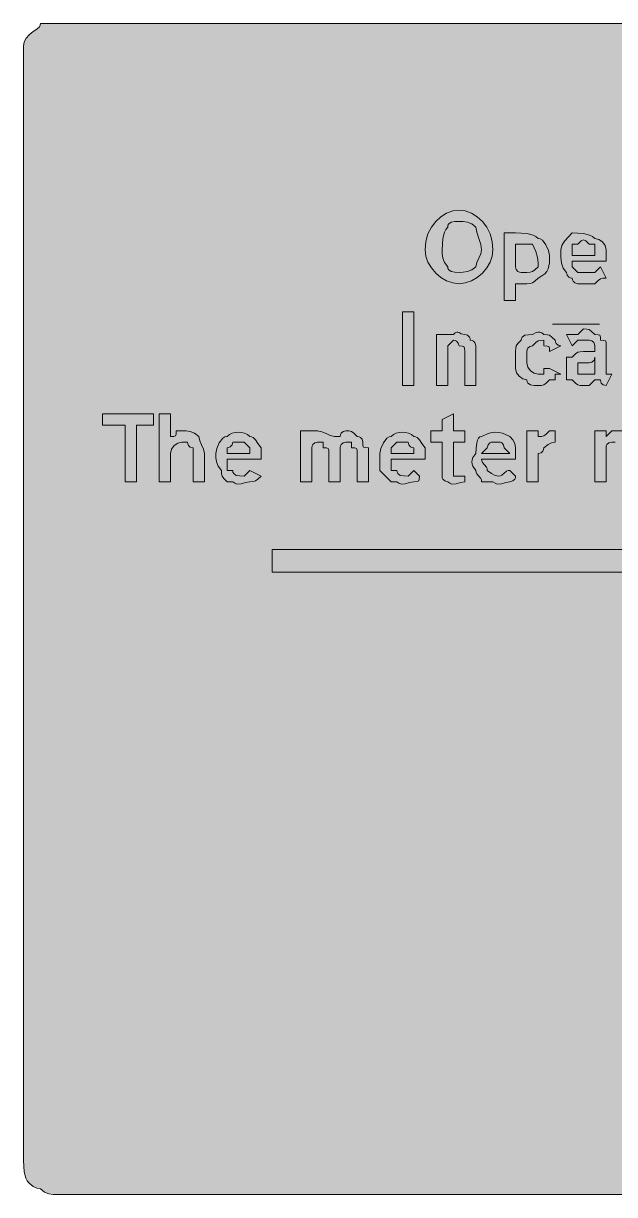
# Model space of a CAD drawing. Header units: metres. Extents: x 10 to 558, y 11 to 259.
# Drawn here: x 9.8 to 135.2, y 11 to 259.4 of the extents above; entities that cross this region are included whole.
import ezdxf

# ---------------------------------------------------------------- set-up
doc = ezdxf.new("R2010")
doc.units = ezdxf.units.M
for name, color, linetype, true_color in [('FILL_FIREBRICK_C36B00', 7, 'Continuous', 0xc36b00), ('FILL_WHITE_FFFFFF', 7, 'Continuous', 0xffffff), ('STROKE_WHITE_FFFFFF', 7, 'Continuous', 0xffffff)]:
    doc.layers.add(name, color=color, linetype=linetype, true_color=true_color)

msp = doc.modelspace()

# ---------------------------------------------------------------- hatches: boundary and pattern name
at = {"layer": 'FILL_FIREBRICK_C36B00', "true_color": 0xc36b00}
h = msp.add_hatch(color=7, dxfattribs=at)
h.dxf.hatch_style = 1
h.paths.add_polyline_path([(551.8, 259.39), (552.54, 259.23), (553.8, 258.69), (554.83, 257.92), (555.75, 257.04), (556.54, 256.54), (557.14, 255.95), (557.56, 255.31), (557.85, 254.64), (558.11, 253.33), (558.15, 252.24), (558.15, 18.24), (558.15, 15.84), (555.75, 13.44), (554.83, 12.56), (553.8, 11.79), (552.54, 11.25), (551.8, 11.09), (550.95, 11.04), (16.95, 11.04), (16.05, 11.06), (15.15, 11.19), (14.25, 11.55), (13.35, 12.24), (12.6, 12.39), (11.83, 12.75), (10.95, 13.44), (10.55, 13.94), (10.26, 14.53), (9.9, 15.84), (9.75, 18.24), (9.75, 252.24), (9.75, 254.64), (9.94, 255.52), (10.35, 256.29), (10.95, 257.04), (11.83, 257.75), (12.6, 258.24), (13.14, 258.73), (13.3, 259.04), (13.35, 259.44), (16.95, 259.44), (550.95, 259.44), (551.8, 259.39)])
at = {"layer": 'FILL_WHITE_FFFFFF', "true_color": 0xffffff}
h = msp.add_hatch(color=7, dxfattribs=at)
h.dxf.hatch_style = 1
h.paths.add_polyline_path([(104.79, 219.2), (106.01, 218.45), (107.1, 217.44), (108.02, 216.21), (108.73, 214.78), (109.19, 213.18), (109.35, 211.44), (109.19, 210.1), (108.73, 208.8), (108.02, 207.58), (107.1, 206.49), (106.01, 205.57), (104.79, 204.86), (103.49, 204.4), (102.15, 204.24), (100.81, 204.4), (99.51, 204.86), (98.29, 205.57), (97.2, 206.49), (96.28, 207.58), (95.57, 208.8), (95.11, 210.1), (94.95, 211.44), (95.11, 213.18), (95.57, 214.78), (96.28, 216.21), (97.2, 217.44), (98.29, 218.45), (99.51, 219.2), (100.81, 219.68), (102.15, 219.84), (103.49, 219.68), (104.79, 219.2)])
h.paths.add_polyline_path([(100.5, 217.29), (99.96, 216.93), (99.8, 216.64), (99.75, 216.24), (99.35, 215.74), (99.06, 215.15), (98.7, 213.84), (98.55, 211.44), (98.57, 210.54), (98.7, 209.64), (99.06, 208.74), (99.75, 207.84), (99.8, 207.44), (99.96, 207.15), (100.5, 206.79), (101.27, 206.66), (102.15, 206.64), (103.05, 206.66), (103.95, 206.79), (104.85, 207.15), (105.75, 207.84), (105.94, 208.74), (106.35, 209.64), (106.76, 210.54), (106.95, 211.44), (106.76, 212.53), (106.35, 213.84), (105.94, 215.15), (105.75, 216.24), (104.85, 216.93), (103.95, 217.29), (103.05, 217.42), (102.15, 217.44), (101.27, 217.42), (100.5, 217.29)], flags=16)
h = msp.add_hatch(color=7, dxfattribs=at)
h.dxf.hatch_style = 1
h.paths.add_polyline_path([(117.86, 214.53), (118.45, 214.24), (118.95, 213.84), (119.4, 213.73), (119.83, 213.45), (120.6, 212.49), (121.14, 211.31), (121.35, 210.24), (121.31, 208.65), (121.05, 207.39), (120.76, 206.85), (120.34, 206.36), (119.74, 205.89), (118.95, 205.44), (118.24, 204.75), (117.75, 204.39), (117.26, 204.26), (116.55, 204.24), (114.15, 204.24), (114.15, 200.64), (111.75, 200.64), (111.75, 215.04), (114.15, 215.04), (116.55, 214.89), (117.86, 214.53)])
h.paths.add_polyline_path([(114.15, 210.24), (114.15, 209.04), (114.15, 207.84), (114.3, 207.24), (114.66, 206.83), (114.95, 206.69), (115.35, 206.64), (116.55, 206.64), (117.26, 206.66), (117.75, 206.79), (118.24, 207.15), (118.95, 207.84), (118.93, 208.76), (118.8, 209.79), (118.44, 211.05), (117.75, 212.64), (116.55, 212.64), (115.35, 212.64), (114.15, 212.64), (114.15, 211.44), (114.15, 210.24)], flags=16)
h = msp.add_hatch(color=7, dxfattribs=at)
h.dxf.hatch_style = 1
h.paths.add_polyline_path([(126.34, 204.75), (126.2, 205.04), (126.15, 205.44), (125.75, 205.49), (125.46, 205.63), (125.1, 206.04), (124.95, 206.64), (124.26, 207.56), (123.9, 208.59), (123.77, 209.85), (123.75, 211.44), (123.96, 212.34), (124.5, 213.24), (126.15, 215.04), (128.55, 214.89), (129.86, 214.53), (130.45, 214.24), (130.95, 213.84), (131.83, 213.63), (132.6, 213.09), (133.14, 212.32), (133.35, 211.44), (133.35, 209.04), (126.15, 209.04), (126.15, 207.84), (127.35, 206.64), (129.75, 206.64), (130.95, 206.64), (132.15, 207.84), (133.35, 205.44), (132.64, 205.42), (132.15, 205.29), (131.66, 204.93), (130.95, 204.24), (127.35, 204.24), (126.75, 204.39), (126.34, 204.75)])
h.paths.add_polyline_path([(130.95, 212.64), (129.75, 212.64), (129.04, 213.31), (128.55, 213.54), (128.06, 213.31), (127.35, 212.64), (126.15, 212.64), (126.15, 210.24), (130.95, 210.24), (130.95, 212.64)], flags=16)
h = msp.add_hatch(color=7, dxfattribs=at)
h.dxf.hatch_style = 1
h.paths.add_polyline_path([(92.55, 198.24), (92.55, 182.64), (90.15, 182.64), (90.15, 198.24), (92.55, 198.24)])
h = msp.add_hatch(color=7, dxfattribs=at)
h.dxf.hatch_style = 1
h.paths.add_polyline_path([(99.75, 191.04), (99.75, 189.84), (99.75, 182.64), (97.35, 182.64), (97.35, 193.44), (99.75, 193.44), (100.95, 193.44), (101.35, 193.78), (101.66, 193.95), (101.92, 193.97), (102.15, 193.89), (102.64, 193.61), (103.35, 193.44), (103.95, 193.29), (104.36, 192.93), (104.5, 192.64), (104.55, 192.24), (104.95, 192.19), (105.24, 192.05), (105.6, 191.64), (105.75, 191.04), (105.75, 182.64), (103.35, 182.64), (103.35, 189.84), (103.33, 190.53), (103.2, 190.89), (102.84, 191.02), (102.15, 191.04), (102, 191.64), (101.64, 192.05), (101.35, 192.19), (100.95, 192.24), (99.75, 191.04)])
h = msp.add_hatch(color=7, dxfattribs=at)
h.dxf.hatch_style = 1
h.paths.add_polyline_path([(120.15, 185.04), (120.15, 186.24), (121.35, 186.24), (123.75, 185.04), (122.55, 185.04), (122.55, 183.84), (121.35, 183.84), (120.64, 183.15), (120.15, 182.79), (119.66, 182.66), (118.95, 182.64), (118.07, 182.66), (117.3, 182.79), (116.76, 183.15), (116.6, 183.44), (116.55, 183.84), (115.67, 184.05), (114.9, 184.59), (114.36, 185.36), (114.15, 186.24), (114.15, 189.84), (114.17, 190.55), (114.3, 191.04), (114.66, 191.53), (115.35, 192.24), (115.4, 192.64), (115.56, 192.93), (116.1, 193.29), (116.87, 193.42), (117.75, 193.44), (118.5, 193.89), (118.86, 193.97), (119.27, 193.95), (119.7, 193.78), (120.15, 193.44), (120.86, 193.42), (121.35, 193.29), (121.84, 192.93), (122.55, 192.24), (122.6, 191.84), (122.74, 191.55), (123.15, 191.19), (123.75, 191.04), (121.35, 189.84), (121.33, 190.53), (121.2, 190.89), (120.84, 191.02), (120.15, 191.04), (120.15, 192.24), (119.44, 192.22), (118.95, 192.09), (118.46, 191.73), (117.75, 191.04), (117.15, 190.89), (116.74, 190.53), (116.6, 190.24), (116.55, 189.84), (116.55, 187.44), (116.76, 186.56), (117.3, 185.79), (118.07, 185.25), (118.95, 185.04), (120.15, 185.04)])
h = msp.add_hatch(color=7, dxfattribs=at)
h.dxf.hatch_style = 1
h.paths.add_polyline_path([(127.35, 193.44), (128.55, 194.64), (129.26, 194.62), (129.75, 194.49), (130.24, 194.13), (130.95, 193.44), (131.64, 193.42), (132, 193.29), (132.13, 192.93), (132.15, 192.24), (132.84, 192.22), (133.2, 192.09), (133.33, 191.73), (133.35, 191.04), (133.35, 188.64), (133.35, 186.24), (133.35, 185.04), (134.55, 185.04), (133.35, 182.64), (132.75, 182.79), (132.34, 183.15), (132.2, 183.44), (132.15, 183.84), (130.95, 183.84), (129.75, 182.64), (128.55, 182.64), (127.84, 182.66), (127.35, 182.79), (126.86, 183.15), (126.15, 183.84), (124.95, 183.84), (124.95, 186.24), (124.95, 188.64), (126.15, 188.64), (126.86, 189.33), (127.35, 189.69), (127.84, 189.82), (128.55, 189.84), (129.75, 189.84), (130.95, 189.84), (130.95, 191.04), (130.9, 191.44), (130.76, 191.73), (130.35, 192.09), (129.75, 192.24), (128.55, 192.24), (127.35, 192.24), (126.15, 191.04), (124.95, 193.44), (126.15, 193.44), (127.35, 193.44)])
h.paths.add_polyline_path([(130.95, 185.04), (130.95, 186.24), (130.95, 188.64), (130.9, 188.24), (130.76, 187.95), (130.35, 187.59), (129.75, 187.44), (128.55, 187.44), (127.35, 187.44), (127.35, 186.24), (127.35, 185.04), (128.55, 185.04), (129.75, 185.04), (130.95, 185.04)], flags=16)
h = msp.add_hatch(color=7, dxfattribs=at)
h.dxf.hatch_style = 1
h.paths.add_polyline_path([(37.35, 174.24), (33.75, 174.24), (33.75, 162.24), (31.35, 162.24), (31.35, 174.24), (26.55, 174.24), (26.55, 176.64), (37.35, 176.64), (37.35, 174.24)])
h = msp.add_hatch(color=7, dxfattribs=at)
h.dxf.hatch_style = 1
h.paths.add_polyline_path([(40.95, 176.64), (40.95, 171.84), (41.64, 171.86), (42, 171.99), (42.13, 172.35), (42.15, 173.04), (43.35, 173.04), (44.25, 173.02), (45.15, 172.89), (46.05, 172.53), (46.95, 171.84), (47.14, 170.94), (47.55, 170.04), (47.96, 169.14), (48.15, 168.24), (48.15, 162.24), (45.75, 162.24), (45.75, 168.24), (45.75, 169.44), (45.15, 169.59), (44.74, 169.95), (44.6, 170.24), (44.55, 170.64), (43.35, 170.64), (42.47, 170.43), (41.7, 169.89), (41.16, 169.12), (40.95, 168.24), (40.95, 162.24), (38.55, 162.24), (38.55, 176.64), (40.95, 176.64)])
h = msp.add_hatch(color=7, dxfattribs=at)
h.dxf.hatch_style = 1
h.paths.add_polyline_path([(100.95, 163.44), (102.15, 163.44), (103.35, 163.44), (103.35, 162.24), (102.45, 162.07), (101.55, 161.79), (100.65, 161.73), (100.2, 161.9), (99.75, 162.24), (99.15, 162.39), (98.74, 162.75), (98.6, 163.04), (98.55, 163.44), (98.55, 170.64), (96.15, 170.64), (96.15, 173.04), (98.55, 173.04), (98.55, 175.44), (100.95, 176.64), (100.95, 173.04), (103.35, 173.04), (103.35, 170.64), (100.95, 170.64), (100.95, 164.64), (100.95, 163.44)])
h = msp.add_hatch(color=7, dxfattribs=at)
h.dxf.hatch_style = 1
h.paths.add_polyline_path([(52.26, 162.95), (51.9, 163.44), (51.77, 163.93), (51.75, 164.64), (51.06, 165.54), (50.7, 166.44), (50.57, 167.34), (50.55, 168.24), (50.76, 169.31), (51.3, 170.49), (52.07, 171.45), (52.5, 171.73), (52.95, 171.84), (53.45, 172.23), (54.04, 172.51), (54.68, 172.68), (55.35, 172.74), (56.02, 172.68), (56.66, 172.51), (57.25, 172.23), (57.75, 171.84), (58.15, 171.79), (58.46, 171.63), (58.95, 171.09), (59.44, 170.32), (60.15, 169.44), (60.15, 167.04), (52.95, 167.04), (52.95, 164.64), (54.15, 164.64), (54.2, 164.24), (54.36, 163.95), (54.9, 163.59), (55.67, 163.46), (56.55, 163.44), (57.75, 164.64), (60.15, 163.44), (59.44, 162.75), (58.95, 162.39), (58.46, 162.26), (57.75, 162.24), (56.85, 162.07), (55.95, 161.79), (55.05, 161.73), (54.6, 161.9), (54.15, 162.24), (52.95, 162.24), (52.26, 162.95)])
h.paths.add_polyline_path([(57.75, 169.44), (56.55, 170.64), (54.15, 170.64), (54, 170.04), (53.64, 169.63), (53.35, 169.49), (52.95, 169.44), (52.95, 168.24), (57.75, 168.24), (57.75, 169.44)], flags=16)
h = msp.add_hatch(color=7, dxfattribs=at)
h.dxf.hatch_style = 1
h.paths.add_polyline_path([(73.05, 172.85), (73.95, 172.44), (74.85, 172.03), (75.75, 171.84), (76.95, 171.84), (77, 172.24), (77.14, 172.53), (77.55, 172.89), (78.15, 173.04), (78.86, 173.02), (79.35, 172.89), (79.84, 172.53), (80.55, 171.84), (80.95, 171.79), (81.24, 171.65), (81.6, 171.24), (81.75, 170.64), (81.77, 169.95), (81.9, 169.59), (82.26, 169.46), (82.95, 169.44), (82.95, 162.24), (80.55, 162.24), (80.55, 168.24), (80.53, 168.93), (80.4, 169.29), (80.04, 169.42), (79.35, 169.44), (79.35, 170.64), (78.15, 170.64), (77.55, 170.49), (77.14, 170.13), (77, 169.84), (76.95, 169.44), (76.95, 168.24), (76.95, 162.24), (74.55, 162.24), (74.55, 168.24), (74.53, 168.93), (74.4, 169.29), (74.04, 169.42), (73.35, 169.44), (73.35, 170.64), (72.15, 170.64), (71.55, 170.49), (71.14, 170.13), (71, 169.84), (70.95, 169.44), (70.95, 168.24), (70.95, 162.24), (68.55, 162.24), (68.55, 173.04), (70.95, 173.04), (72.15, 173.04), (73.05, 172.85)])
h = msp.add_hatch(color=7, dxfattribs=at)
h.dxf.hatch_style = 1
h.paths.add_polyline_path([(85.35, 164.64), (85.35, 168.24), (85.56, 169.31), (86.1, 170.49), (86.87, 171.45), (87.3, 171.73), (87.75, 171.84), (88.25, 172.23), (88.84, 172.51), (89.48, 172.68), (90.15, 172.74), (90.82, 172.68), (91.46, 172.51), (92.05, 172.23), (92.55, 171.84), (92.95, 171.79), (93.26, 171.63), (93.75, 171.09), (94.24, 170.32), (94.95, 169.44), (94.95, 167.04), (87.75, 167.04), (87.75, 164.64), (88.95, 164.64), (89, 164.24), (89.16, 163.95), (89.7, 163.59), (90.47, 163.46), (91.35, 163.44), (92.55, 164.64), (93.75, 163.44), (93.73, 162.75), (93.6, 162.39), (93.24, 162.26), (92.55, 162.24), (91.65, 162.07), (90.75, 161.79), (89.85, 161.73), (89.4, 161.9), (88.95, 162.24), (87.75, 162.24), (85.35, 164.64)])
h.paths.add_polyline_path([(92.55, 169.44), (92.15, 169.49), (91.86, 169.63), (91.5, 170.04), (91.35, 170.64), (88.95, 170.64), (87.75, 169.44), (87.75, 168.24), (92.55, 168.24), (92.55, 169.44)], flags=16)
h = msp.add_hatch(color=7, dxfattribs=at)
h.dxf.hatch_style = 1
h.paths.add_polyline_path([(106.9, 162.64), (106.76, 162.95), (106.35, 163.44), (105.94, 163.93), (105.8, 164.24), (105.75, 164.64), (105.07, 165.54), (104.91, 165.99), (104.85, 166.44), (104.91, 166.89), (105.07, 167.34), (105.75, 168.24), (105.77, 169.31), (105.9, 170.49), (106.04, 171.02), (106.26, 171.45), (106.55, 171.73), (106.95, 171.84), (108.56, 172.51), (109.27, 172.68), (109.95, 172.74), (110.63, 172.68), (111.34, 172.51), (112.95, 171.84), (113.55, 171.09), (113.96, 170.32), (114.15, 169.44), (114.15, 167.04), (106.95, 167.04), (107, 166.64), (107.14, 166.33), (107.55, 165.84), (107.96, 165.35), (108.1, 165.04), (108.15, 164.64), (109.03, 163.95), (109.8, 163.59), (110.55, 163.44), (110.95, 163.49), (111.26, 163.63), (111.75, 164.04), (112.24, 164.45), (112.55, 164.59), (112.95, 164.64), (114.15, 163.44), (114.1, 163.04), (113.96, 162.75), (113.55, 162.39), (112.95, 162.24), (112.05, 162.07), (111.15, 161.79), (110.25, 161.73), (109.8, 161.9), (109.35, 162.24), (106.95, 162.24), (106.9, 162.64)])
h.paths.add_polyline_path([(111.75, 169.44), (111.6, 170.04), (111.24, 170.45), (110.95, 170.59), (110.55, 170.64), (109.35, 170.64), (108.95, 170.59), (108.66, 170.45), (108.3, 170.04), (108.15, 169.44), (106.95, 168.24), (112.95, 168.24), (111.75, 169.44)], flags=16)
h = msp.add_hatch(color=7, dxfattribs=at)
h.dxf.hatch_style = 1
h.paths.add_polyline_path([(119.66, 171.86), (120.15, 171.99), (120.64, 172.35), (121.35, 173.04), (122.55, 173.04), (122.55, 170.64), (121.8, 170.49), (121.03, 170.13), (120.15, 169.44), (120.1, 169.04), (119.96, 168.75), (119.55, 168.39), (118.95, 168.24), (118.95, 162.24), (116.55, 162.24), (116.55, 173.04), (118.95, 173.04), (118.95, 171.84), (119.66, 171.86)])
h = msp.add_hatch(color=7, dxfattribs=at)
h.dxf.hatch_style = 1
h.paths.add_polyline_path([(133.95, 170.49), (133.54, 170.13), (133.4, 169.84), (133.35, 169.44), (133.35, 168.24), (133.35, 162.24), (130.95, 162.24), (130.95, 173.04), (133.35, 173.04), (133.35, 171.84), (134.55, 173.04), (136.95, 173.04), (137, 172.64), (137.14, 172.33), (137.55, 171.84), (137.96, 171.35), (138.1, 171.04), (138.15, 170.64), (138.55, 170.59), (138.84, 170.45), (139.2, 170.04), (139.35, 169.44), (139.35, 162.24), (136.95, 162.24), (136.95, 168.24), (136.93, 168.93), (136.8, 169.29), (136.44, 169.42), (135.75, 169.44), (135.73, 170.13), (135.6, 170.49), (135.24, 170.62), (134.55, 170.64), (133.95, 170.49)])
h = msp.add_hatch(color=7, dxfattribs=at)
h.dxf.hatch_style = 1
h.paths.add_polyline_path([(62.55, 143.04), (62.55, 147.84), (495.75, 147.84), (490.95, 152.64), (498.15, 152.64), (505.35, 145.44), (498.15, 139.44), (490.95, 139.44), (495.75, 143.04), (62.55, 143.04)])

# ---------------------------------------------------------------- linework, layer by layer
at = {"layer": 'FILL_FIREBRICK_C36B00', "lineweight": 0, "true_color": 0xc36b00}
msp.add_lwpolyline([(550.95, 11.04), (16.95, 11.04), (16.05, 11.06), (15.15, 11.19), (14.25, 11.55), (13.35, 12.24), (12.6, 12.39), (11.83, 12.75), (10.95, 13.44), (10.55, 13.94), (10.26, 14.53), (9.9, 15.84), (9.75, 18.24), (9.75, 252.24), (9.75, 254.64), (9.94, 255.52), (10.35, 256.29), (10.95, 257.04), (11.83, 257.75), (12.6, 258.24), (13.14, 258.73), (13.3, 259.04), (13.35, 259.44), (16.95, 259.44), (550.95, 259.44)], dxfattribs=at)
at = {"layer": 'FILL_WHITE_FFFFFF', "lineweight": 0, "true_color": 0xffffff}
for points in [[(104.79, 219.2), (106.01, 218.45), (107.1, 217.44), (108.02, 216.21), (108.73, 214.78), (109.19, 213.18), (109.35, 211.44), (109.19, 210.1), (108.73, 208.8), (108.02, 207.58), (107.1, 206.49), (106.01, 205.57), (104.79, 204.86), (103.49, 204.4), (102.15, 204.24), (100.81, 204.4), (99.51, 204.86), (98.29, 205.57), (97.2, 206.49), (96.28, 207.58), (95.57, 208.8), (95.11, 210.1), (94.95, 211.44), (95.11, 213.18), (95.57, 214.78), (96.28, 216.21), (97.2, 217.44), (98.29, 218.45), (99.51, 219.2), (100.81, 219.68), (102.15, 219.84), (103.49, 219.68)], [(100.5, 217.29), (99.96, 216.93), (99.8, 216.64), (99.75, 216.24), (99.35, 215.74), (99.06, 215.15), (98.7, 213.84), (98.55, 211.44), (98.57, 210.54), (98.7, 209.64), (99.06, 208.74), (99.75, 207.84), (99.8, 207.44), (99.96, 207.15), (100.5, 206.79), (101.27, 206.66), (102.15, 206.64), (103.05, 206.66), (103.95, 206.79), (104.85, 207.15), (105.75, 207.84), (105.94, 208.74), (106.35, 209.64), (106.76, 210.54), (106.95, 211.44), (106.76, 212.53), (106.35, 213.84), (105.94, 215.15), (105.75, 216.24), (104.85, 216.93), (103.95, 217.29), (103.05, 217.42), (102.15, 217.44), (101.27, 217.42)], [(117.86, 214.53), (118.45, 214.24), (118.95, 213.84), (119.4, 213.73), (119.83, 213.45), (120.6, 212.49), (121.14, 211.31), (121.35, 210.24), (121.31, 208.65), (121.05, 207.39), (120.76, 206.85), (120.34, 206.36), (119.74, 205.89), (118.95, 205.44), (118.24, 204.75), (117.75, 204.39), (117.26, 204.26), (116.55, 204.24), (114.15, 204.24), (114.15, 200.64), (111.75, 200.64), (111.75, 215.04), (114.15, 215.04), (116.55, 214.89)], [(126.34, 204.75), (126.2, 205.04), (126.15, 205.44), (125.75, 205.49), (125.46, 205.63), (125.1, 206.04), (124.95, 206.64), (124.26, 207.56), (123.9, 208.59), (123.77, 209.85), (123.75, 211.44), (123.96, 212.34), (124.5, 213.24), (126.15, 215.04), (128.55, 214.89), (129.86, 214.53), (130.45, 214.24), (130.95, 213.84), (131.83, 213.63), (132.6, 213.09), (133.14, 212.32), (133.35, 211.44), (133.35, 209.04), (126.15, 209.04), (126.15, 207.84), (127.35, 206.64), (129.75, 206.64), (130.95, 206.64), (132.15, 207.84), (133.35, 205.44), (132.64, 205.42), (132.15, 205.29), (131.66, 204.93), (130.95, 204.24), (127.35, 204.24), (126.75, 204.39)], [(114.15, 210.24), (114.15, 209.04), (114.15, 207.84), (114.3, 207.24), (114.66, 206.83), (114.95, 206.69), (115.35, 206.64), (116.55, 206.64), (117.26, 206.66), (117.75, 206.79), (118.24, 207.15), (118.95, 207.84), (118.93, 208.76), (118.8, 209.79), (118.44, 211.05), (117.75, 212.64), (116.55, 212.64), (115.35, 212.64), (114.15, 212.64), (114.15, 211.44)], [(130.95, 212.64), (129.75, 212.64), (129.04, 213.31), (128.55, 213.54), (128.06, 213.31), (127.35, 212.64), (126.15, 212.64), (126.15, 210.24), (130.95, 210.24)], [(92.55, 198.24), (92.55, 182.64), (90.15, 182.64), (90.15, 198.24)], [(99.75, 191.04), (99.75, 189.84), (99.75, 182.64), (97.35, 182.64), (97.35, 193.44), (99.75, 193.44), (100.95, 193.44), (101.35, 193.78), (101.66, 193.95), (101.92, 193.97), (102.15, 193.89), (102.64, 193.61), (103.35, 193.44), (103.95, 193.29), (104.36, 192.93), (104.5, 192.64), (104.55, 192.24), (104.95, 192.19), (105.24, 192.05), (105.6, 191.64), (105.75, 191.04), (105.75, 182.64), (103.35, 182.64), (103.35, 189.84), (103.33, 190.53), (103.2, 190.89), (102.84, 191.02), (102.15, 191.04), (102, 191.64), (101.64, 192.05), (101.35, 192.19), (100.95, 192.24)], [(120.15, 185.04), (120.15, 186.24), (121.35, 186.24), (123.75, 185.04), (122.55, 185.04), (122.55, 183.84), (121.35, 183.84), (120.64, 183.15), (120.15, 182.79), (119.66, 182.66), (118.95, 182.64), (118.07, 182.66), (117.3, 182.79), (116.76, 183.15), (116.6, 183.44), (116.55, 183.84), (115.67, 184.05), (114.9, 184.59), (114.36, 185.36), (114.15, 186.24), (114.15, 189.84), (114.17, 190.55), (114.3, 191.04), (114.66, 191.53), (115.35, 192.24), (115.4, 192.64), (115.56, 192.93), (116.1, 193.29), (116.87, 193.42), (117.75, 193.44), (118.5, 193.89), (118.86, 193.97), (119.27, 193.95), (119.7, 193.78), (120.15, 193.44), (120.86, 193.42), (121.35, 193.29), (121.84, 192.93), (122.55, 192.24), (122.6, 191.84), (122.74, 191.55), (123.15, 191.19), (123.75, 191.04), (121.35, 189.84), (121.33, 190.53), (121.2, 190.89), (120.84, 191.02), (120.15, 191.04), (120.15, 192.24), (119.44, 192.22), (118.95, 192.09), (118.46, 191.73), (117.75, 191.04), (117.15, 190.89), (116.74, 190.53), (116.6, 190.24), (116.55, 189.84), (116.55, 187.44), (116.76, 186.56), (117.3, 185.79), (118.07, 185.25), (118.95, 185.04)], [(127.35, 193.44), (128.55, 194.64), (129.26, 194.62), (129.75, 194.49), (130.24, 194.13), (130.95, 193.44), (131.64, 193.42), (132, 193.29), (132.13, 192.93), (132.15, 192.24), (132.84, 192.22), (133.2, 192.09), (133.33, 191.73), (133.35, 191.04), (133.35, 188.64), (133.35, 186.24), (133.35, 185.04), (134.55, 185.04), (133.35, 182.64), (132.75, 182.79), (132.34, 183.15), (132.2, 183.44), (132.15, 183.84), (130.95, 183.84), (129.75, 182.64), (128.55, 182.64), (127.84, 182.66), (127.35, 182.79), (126.86, 183.15), (126.15, 183.84), (124.95, 183.84), (124.95, 186.24), (124.95, 188.64), (126.15, 188.64), (126.86, 189.33), (127.35, 189.69), (127.84, 189.82), (128.55, 189.84), (129.75, 189.84), (130.95, 189.84), (130.95, 191.04), (130.9, 191.44), (130.76, 191.73), (130.35, 192.09), (129.75, 192.24), (128.55, 192.24), (127.35, 192.24), (126.15, 191.04), (124.95, 193.44), (126.15, 193.44)], [(130.95, 185.04), (130.95, 186.24), (130.95, 188.64), (130.9, 188.24), (130.76, 187.95), (130.35, 187.59), (129.75, 187.44), (128.55, 187.44), (127.35, 187.44), (127.35, 186.24), (127.35, 185.04), (128.55, 185.04), (129.75, 185.04)], [(37.35, 174.24), (33.75, 174.24), (33.75, 162.24), (31.35, 162.24), (31.35, 174.24), (26.55, 174.24), (26.55, 176.64), (37.35, 176.64)], [(40.95, 176.64), (40.95, 171.84), (41.64, 171.86), (42, 171.99), (42.13, 172.35), (42.15, 173.04), (43.35, 173.04), (44.25, 173.02), (45.15, 172.89), (46.05, 172.53), (46.95, 171.84), (47.14, 170.94), (47.55, 170.04), (47.96, 169.14), (48.15, 168.24), (48.15, 162.24), (45.75, 162.24), (45.75, 168.24), (45.75, 169.44), (45.15, 169.59), (44.74, 169.95), (44.6, 170.24), (44.55, 170.64), (43.35, 170.64), (42.47, 170.43), (41.7, 169.89), (41.16, 169.12), (40.95, 168.24), (40.95, 162.24), (38.55, 162.24), (38.55, 176.64)], [(100.95, 163.44), (102.15, 163.44), (103.35, 163.44), (103.35, 162.24), (102.45, 162.07), (101.55, 161.79), (100.65, 161.73), (100.2, 161.9), (99.75, 162.24), (99.15, 162.39), (98.74, 162.75), (98.6, 163.04), (98.55, 163.44), (98.55, 170.64), (96.15, 170.64), (96.15, 173.04), (98.55, 173.04), (98.55, 175.44), (100.95, 176.64), (100.95, 173.04), (103.35, 173.04), (103.35, 170.64), (100.95, 170.64), (100.95, 164.64)], [(52.26, 162.95), (51.9, 163.44), (51.77, 163.93), (51.75, 164.64), (51.06, 165.54), (50.7, 166.44), (50.57, 167.34), (50.55, 168.24), (50.76, 169.31), (51.3, 170.49), (52.07, 171.45), (52.5, 171.73), (52.95, 171.84), (53.45, 172.23), (54.04, 172.51), (54.68, 172.68), (55.35, 172.74), (56.02, 172.68), (56.66, 172.51), (57.25, 172.23), (57.75, 171.84), (58.15, 171.79), (58.46, 171.63), (58.95, 171.09), (59.44, 170.32), (60.15, 169.44), (60.15, 167.04), (52.95, 167.04), (52.95, 164.64), (54.15, 164.64), (54.2, 164.24), (54.36, 163.95), (54.9, 163.59), (55.67, 163.46), (56.55, 163.44), (57.75, 164.64), (60.15, 163.44), (59.44, 162.75), (58.95, 162.39), (58.46, 162.26), (57.75, 162.24), (56.85, 162.07), (55.95, 161.79), (55.05, 161.73), (54.6, 161.9), (54.15, 162.24), (52.95, 162.24)], [(73.05, 172.85), (73.95, 172.44), (74.85, 172.03), (75.75, 171.84), (76.95, 171.84), (77, 172.24), (77.14, 172.53), (77.55, 172.89), (78.15, 173.04), (78.86, 173.02), (79.35, 172.89), (79.84, 172.53), (80.55, 171.84), (80.95, 171.79), (81.24, 171.65), (81.6, 171.24), (81.75, 170.64), (81.77, 169.95), (81.9, 169.59), (82.26, 169.46), (82.95, 169.44), (82.95, 162.24), (80.55, 162.24), (80.55, 168.24), (80.53, 168.93), (80.4, 169.29), (80.04, 169.42), (79.35, 169.44), (79.35, 170.64), (78.15, 170.64), (77.55, 170.49), (77.14, 170.13), (77, 169.84), (76.95, 169.44), (76.95, 168.24), (76.95, 162.24), (74.55, 162.24), (74.55, 168.24), (74.53, 168.93), (74.4, 169.29), (74.04, 169.42), (73.35, 169.44), (73.35, 170.64), (72.15, 170.64), (71.55, 170.49), (71.14, 170.13), (71, 169.84), (70.95, 169.44), (70.95, 168.24), (70.95, 162.24), (68.55, 162.24), (68.55, 173.04), (70.95, 173.04), (72.15, 173.04)], [(85.35, 164.64), (85.35, 168.24), (85.56, 169.31), (86.1, 170.49), (86.87, 171.45), (87.3, 171.73), (87.75, 171.84), (88.25, 172.23), (88.84, 172.51), (89.48, 172.68), (90.15, 172.74), (90.82, 172.68), (91.46, 172.51), (92.05, 172.23), (92.55, 171.84), (92.95, 171.79), (93.26, 171.63), (93.75, 171.09), (94.24, 170.32), (94.95, 169.44), (94.95, 167.04), (87.75, 167.04), (87.75, 164.64), (88.95, 164.64), (89, 164.24), (89.16, 163.95), (89.7, 163.59), (90.47, 163.46), (91.35, 163.44), (92.55, 164.64), (93.75, 163.44), (93.73, 162.75), (93.6, 162.39), (93.24, 162.26), (92.55, 162.24), (91.65, 162.07), (90.75, 161.79), (89.85, 161.73), (89.4, 161.9), (88.95, 162.24), (87.75, 162.24)], [(106.9, 162.64), (106.76, 162.95), (106.35, 163.44), (105.94, 163.93), (105.8, 164.24), (105.75, 164.64), (105.07, 165.54), (104.91, 165.99), (104.85, 166.44), (104.91, 166.89), (105.07, 167.34), (105.75, 168.24), (105.77, 169.31), (105.9, 170.49), (106.04, 171.02), (106.26, 171.45), (106.55, 171.73), (106.95, 171.84), (108.56, 172.51), (109.27, 172.68), (109.95, 172.74), (110.63, 172.68), (111.34, 172.51), (112.95, 171.84), (113.55, 171.09), (113.96, 170.32), (114.15, 169.44), (114.15, 167.04), (106.95, 167.04), (107, 166.64), (107.14, 166.33), (107.55, 165.84), (107.96, 165.35), (108.1, 165.04), (108.15, 164.64), (109.03, 163.95), (109.8, 163.59), (110.55, 163.44), (110.95, 163.49), (111.26, 163.63), (111.75, 164.04), (112.24, 164.45), (112.55, 164.59), (112.95, 164.64), (114.15, 163.44), (114.1, 163.04), (113.96, 162.75), (113.55, 162.39), (112.95, 162.24), (112.05, 162.07), (111.15, 161.79), (110.25, 161.73), (109.8, 161.9), (109.35, 162.24), (106.95, 162.24)], [(119.66, 171.86), (120.15, 171.99), (120.64, 172.35), (121.35, 173.04), (122.55, 173.04), (122.55, 170.64), (121.8, 170.49), (121.03, 170.13), (120.15, 169.44), (120.1, 169.04), (119.96, 168.75), (119.55, 168.39), (118.95, 168.24), (118.95, 162.24), (116.55, 162.24), (116.55, 173.04), (118.95, 173.04), (118.95, 171.84)], [(57.75, 169.44), (56.55, 170.64), (54.15, 170.64), (54, 170.04), (53.64, 169.63), (53.35, 169.49), (52.95, 169.44), (52.95, 168.24), (57.75, 168.24)], [(92.55, 169.44), (92.15, 169.49), (91.86, 169.63), (91.5, 170.04), (91.35, 170.64), (88.95, 170.64), (87.75, 169.44), (87.75, 168.24), (92.55, 168.24)], [(111.75, 169.44), (111.6, 170.04), (111.24, 170.45), (110.95, 170.59), (110.55, 170.64), (109.35, 170.64), (108.95, 170.59), (108.66, 170.45), (108.3, 170.04), (108.15, 169.44), (106.95, 168.24), (112.95, 168.24)], [(62.55, 143.04), (62.55, 147.84), (495.75, 147.84), (490.95, 152.64), (498.15, 152.64), (505.35, 145.44), (498.15, 139.44), (490.95, 139.44), (495.75, 143.04)]]:
    msp.add_lwpolyline(points, close=True, dxfattribs=at)
msp.add_lwpolyline([(135.24, 170.62), (134.55, 170.64), (133.95, 170.49), (133.54, 170.13), (133.4, 169.84), (133.35, 169.44), (133.35, 168.24), (133.35, 162.24), (130.95, 162.24), (130.95, 173.04), (133.35, 173.04), (133.35, 171.84), (134.55, 173.04), (136.95, 173.04)], dxfattribs=at)
at = {"layer": 'STROKE_WHITE_FFFFFF', "lineweight": 0, "true_color": 0xffffff}
for points in [[(111.95, 215.68), (111.95, 215.68)], [(111.95, 215.68), (111.95, 215.68)], [(121.95, 195.68), (131.95, 195.68)], [(121.95, 195.68), (121.95, 195.68)], [(121.95, 195.68), (121.95, 195.68)]]:
    msp.add_lwpolyline(points, dxfattribs=at)

doc.saveas('drawing.dxf')
